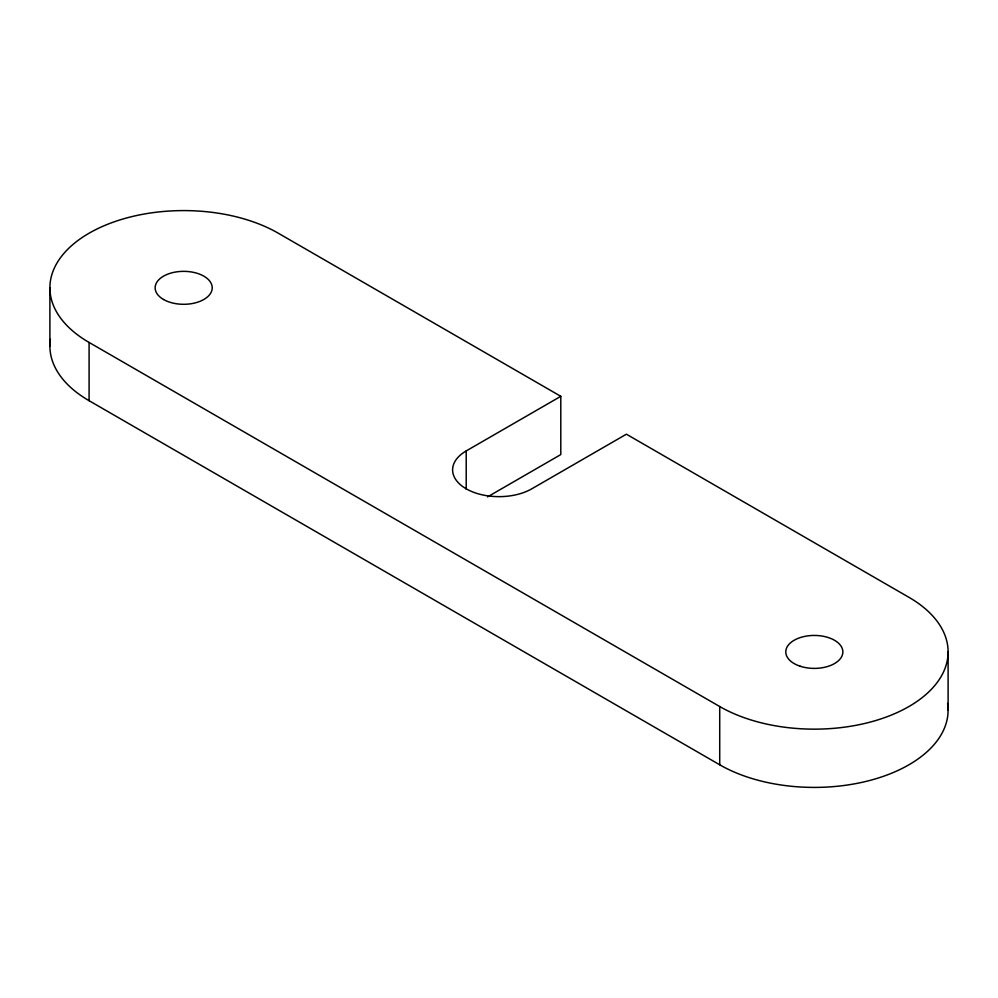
<?xml version="1.0" encoding="UTF-8"?>
<svg xmlns="http://www.w3.org/2000/svg" width="998" height="998" viewBox="0 0 998 998"><rect width="100%" height="100%" fill="white"/><g stroke="black" fill="none" stroke-linecap="round" stroke-linejoin="round"><path stroke-width="1.5" d="M466.203 489.269L466.203 450.934L560.801 396.318L560.801 454.577L487.523 496.892M560.801 396.318L278.28 233.208A133.782 77.233 0 0 0 89.084 233.208A133.782 77.233 0 0 0 89.084 342.439L89.084 400.697L719.72 764.792A133.782 77.233 0 0 0 870.855 780.174A133.782 77.233 0 0 0 947.589 703.44M89.084 342.439L719.72 706.534A133.782 77.233 0 0 0 908.916 706.534A133.782 77.233 0 0 0 908.916 597.303L626.395 434.192L531.797 488.808A46.382 26.771 0 0 1 466.203 488.808A46.382 26.771 0 0 1 466.203 450.934M948.1 651.919L948.1 710.177M719.72 706.534L719.72 764.792M49.9 287.823L49.9 346.081M89.084 400.697A133.782 77.233 0 0 1 50.411 339.345M163.547 299.5A28.543 16.479 0 0 0 211.264 292.052A28.543 16.479 0 0 0 176.222 271.918A28.543 16.479 0 0 0 163.547 299.5M800.047 666.19A28.543 16.479 0 0 0 842.861 651.919A28.543 16.479 0 0 0 800.047 637.647A28.543 16.479 0 0 0 800.047 666.19"/></g></svg>
